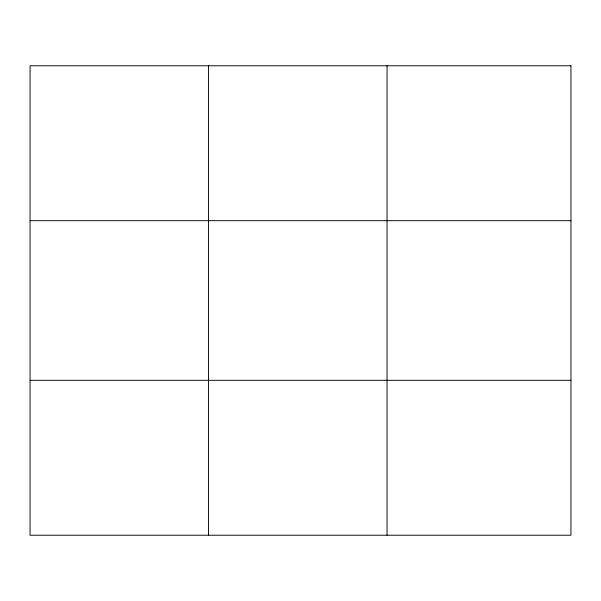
<?xml version="1.0" encoding="UTF-8"?>
<svg xmlns="http://www.w3.org/2000/svg" width="601" height="601" viewBox="0 0 601 601"><rect width="100%" height="100%" fill="white"/><g stroke="black" fill="none" stroke-linecap="round" stroke-linejoin="round"><path stroke-width="0.9" d="M387.044 65.779L387.044 535.221M30.05 220.695L570.95 220.695M30.05 380.305L570.95 380.305M208.547 65.779L208.547 535.221M570.95 65.779L570.95 535.221L30.05 535.221L30.05 65.779L570.95 65.779"/></g></svg>
